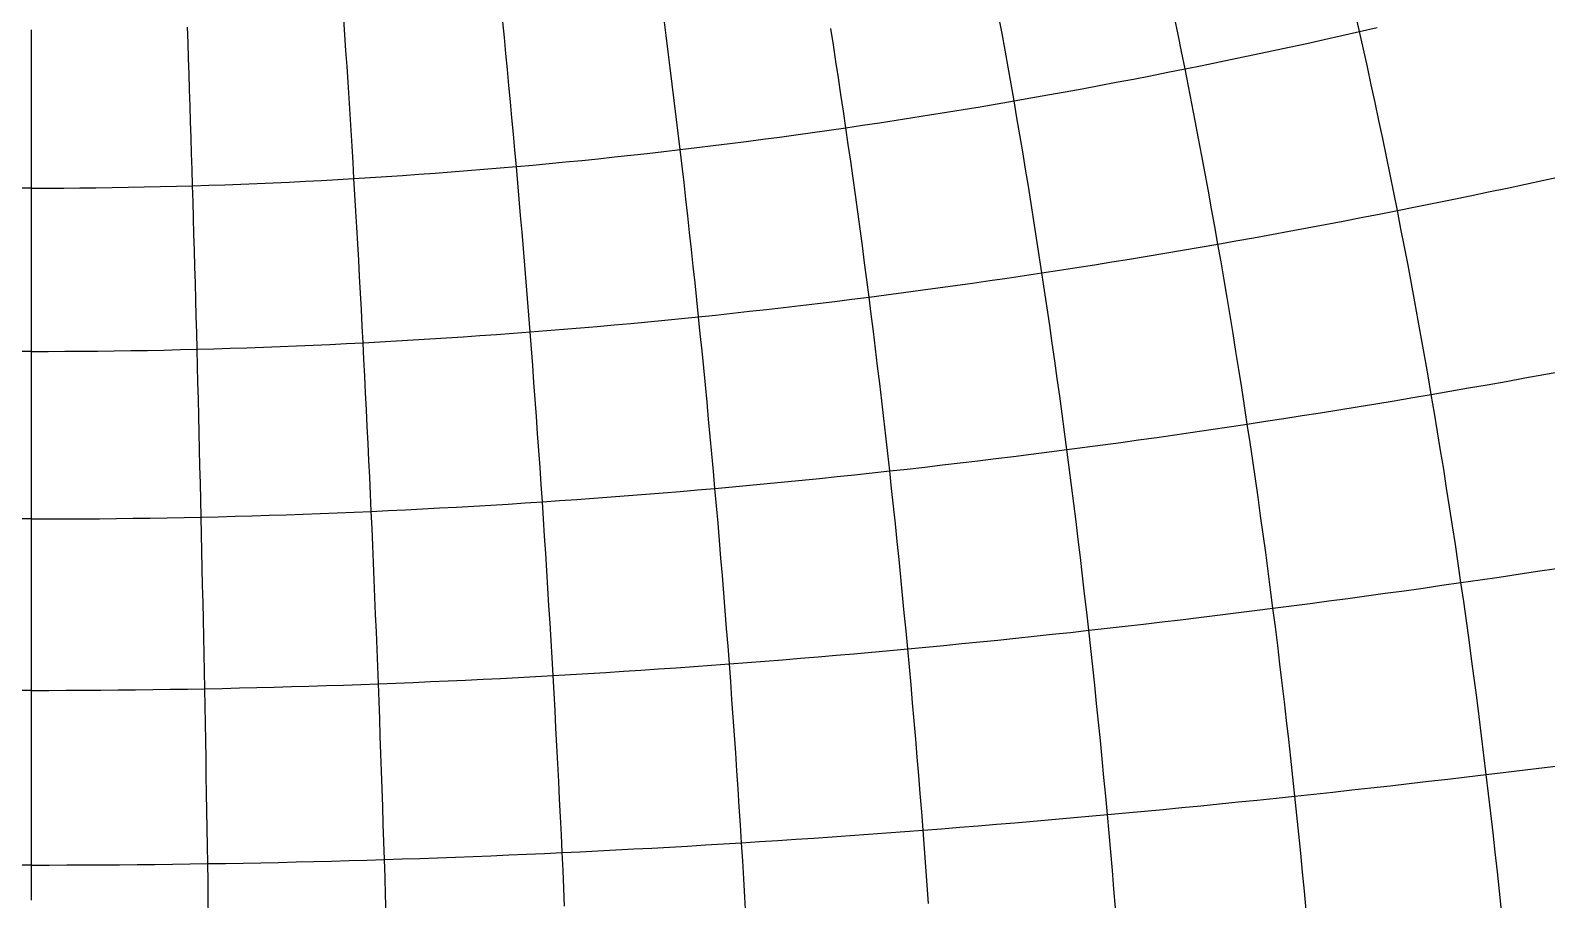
# Model space of a CAD drawing. Header units: metres. Extents: x -3.79 to 3.79, y -1 to 0.
# Drawn here: x -0.0001 to 0.0903, y -0.9482 to -0.8964 of the extents above; entities that cross this region are included whole.
import ezdxf

# ---------------------------------------------------------------- set-up
doc = ezdxf.new("R2010")
doc.units = ezdxf.units.M

msp = doc.modelspace()

# ---------------------------------------------------------------- linework, layer by layer
for p, q in [((0.057839, -0.896604), (0.057656, -0.895608)), ((0.079141, -0.896492), (0.078902, -0.895443)), ((0, -0.897307), (0, -0.896377)), ((0.009325, -0.897152), (0.009294, -0.89622)), ((0.018677, -0.896686), (0.018615, -0.89575)), ((0.028178, -0.896853), (0.028084, -0.895907)), ((0.037822, -0.896726), (0.037698, -0.895767)), ((0.047791, -0.897288), (0.047638, -0.89631)), ((0.06833, -0.896662), (0.068118, -0.895641)), ((0.078092, -0.896729), (0.079141, -0.896492)), ((0.079141, -0.896492), (0.080193, -0.896253)), ((0.079378, -0.897545), (0.079141, -0.896492)), ((0, -0.898241), (0, -0.897307)), ((0.009356, -0.898087), (0.009325, -0.897152)), ((0.018739, -0.897625), (0.018677, -0.896686)), ((0.02827, -0.897802), (0.028178, -0.896853)), ((0.037944, -0.897688), (0.037822, -0.896726)), ((0.047942, -0.898268), (0.047791, -0.897288)), ((0.05802, -0.897604), (0.057839, -0.896604)), ((0.068539, -0.897686), (0.06833, -0.896662)), ((0.073916, -0.897643), (0.074957, -0.897419)), ((0.074957, -0.897419), (0.076, -0.897192)), ((0.076, -0.897192), (0.077045, -0.896962)), ((0.077045, -0.896962), (0.078092, -0.896729)), ((0, -0.899178), (0, -0.898241)), ((0.009387, -0.899025), (0.009356, -0.898087)), ((0.018801, -0.898567), (0.018739, -0.897625)), ((0.028362, -0.898754), (0.02827, -0.897802)), ((0.038066, -0.898653), (0.037944, -0.897688)), ((0.048093, -0.899252), (0.047942, -0.898268)), ((0.0582, -0.898606), (0.05802, -0.897604)), ((0.068746, -0.898713), (0.068539, -0.897686)), ((0.069776, -0.898505), (0.070808, -0.898294)), ((0.070808, -0.898294), (0.071842, -0.89808)), ((0.071842, -0.89808), (0.072878, -0.897863)), ((0.072878, -0.897863), (0.073916, -0.897643)), ((0.079613, -0.8986), (0.079378, -0.897545)), ((0, -0.900117), (0, -0.899178)), ((0.009417, -0.899966), (0.009387, -0.899025)), ((0.018862, -0.899512), (0.018801, -0.898567)), ((0.028452, -0.899709), (0.028362, -0.898754)), ((0.038186, -0.899621), (0.038066, -0.898653)), ((0.058378, -0.899612), (0.0582, -0.898606)), ((0.065669, -0.899318), (0.066693, -0.899119)), ((0.066693, -0.899119), (0.067719, -0.898918)), ((0.067719, -0.898918), (0.068746, -0.898713)), ((0.068746, -0.898713), (0.069776, -0.898505)), ((0.068952, -0.899744), (0.068746, -0.898713)), ((0.079845, -0.899659), (0.079613, -0.8986)), ((0, -0.90106), (0, -0.900117)), ((0.009447, -0.90091), (0.009417, -0.899966)), ((0.018922, -0.900461), (0.018862, -0.899512)), ((0.028542, -0.900667), (0.028452, -0.899709)), ((0.038306, -0.900592), (0.038186, -0.899621)), ((0.048241, -0.900239), (0.048093, -0.899252)), ((0.058554, -0.90062), (0.058378, -0.899612)), ((0.060578, -0.900263), (0.061592, -0.90008)), ((0.061592, -0.90008), (0.062609, -0.899894)), ((0.062609, -0.899894), (0.063627, -0.899705)), ((0.063627, -0.899705), (0.064647, -0.899513)), ((0.064647, -0.899513), (0.065669, -0.899318)), ((0.069155, -0.900777), (0.068952, -0.899744)), ((0.080075, -0.90072), (0.079845, -0.899659)), ((0.009477, -0.901858), (0.009447, -0.90091)), ((0.018982, -0.901412), (0.018922, -0.900461)), ((0.028631, -0.901628), (0.028542, -0.900667)), ((0.038424, -0.901566), (0.038306, -0.900592)), ((0.048388, -0.901228), (0.048241, -0.900239)), ((0.055531, -0.901132), (0.056537, -0.900965)), ((0.056537, -0.900965), (0.057545, -0.900794)), ((0.057545, -0.900794), (0.058554, -0.90062)), ((0.058554, -0.90062), (0.059565, -0.900443)), ((0.058728, -0.901632), (0.058554, -0.90062)), ((0.059565, -0.900443), (0.060578, -0.900263)), ((0.069356, -0.901814), (0.069155, -0.900777)), ((0.080302, -0.901785), (0.080075, -0.90072)), ((0, -0.902006), (0, -0.90106)), ((0.009507, -0.902808), (0.009477, -0.901858)), ((0.019041, -0.902366), (0.018982, -0.901412)), ((0.02872, -0.902593), (0.028631, -0.901628)), ((0.038541, -0.902543), (0.038424, -0.901566)), ((0.048534, -0.902221), (0.048388, -0.901228)), ((0.049529, -0.902075), (0.050526, -0.901925)), ((0.050526, -0.901925), (0.051524, -0.901773)), ((0.051524, -0.901773), (0.052523, -0.901617)), ((0.052523, -0.901617), (0.053524, -0.901459)), ((0.053524, -0.901459), (0.054527, -0.901297)), ((0.054527, -0.901297), (0.055531, -0.901132)), ((0.058901, -0.902646), (0.058728, -0.901632)), ((0.069555, -0.902853), (0.069356, -0.901814)), ((0.080527, -0.902853), (0.080302, -0.901785)), ((0, -0.902955), (0, -0.902006)), ((0.009536, -0.903761), (0.009507, -0.902808)), ((0.0191, -0.903323), (0.019041, -0.902366)), ((0.028807, -0.90356), (0.02872, -0.902593)), ((0.038657, -0.903523), (0.038541, -0.902543)), ((0.043579, -0.902909), (0.044568, -0.902778)), ((0.044568, -0.902778), (0.045557, -0.902643)), ((0.045557, -0.902643), (0.046548, -0.902505)), ((0.046548, -0.902505), (0.04754, -0.902365)), ((0.04754, -0.902365), (0.048534, -0.902221)), ((0.048534, -0.902221), (0.049529, -0.902075)), ((0.048678, -0.903217), (0.048534, -0.902221)), ((0.059072, -0.903664), (0.058901, -0.902646)), ((0, -0.903906), (0, -0.902955)), ((0.019158, -0.904284), (0.0191, -0.903323)), ((0.028894, -0.90453), (0.028807, -0.90356)), ((0.035717, -0.903856), (0.036696, -0.903748)), ((0.036696, -0.903748), (0.037676, -0.903637)), ((0.037676, -0.903637), (0.038657, -0.903523)), ((0.038657, -0.903523), (0.039639, -0.903406)), ((0.038772, -0.904506), (0.038657, -0.903523)), ((0.039639, -0.903406), (0.040622, -0.903286)), ((0.040622, -0.903286), (0.041607, -0.903164)), ((0.041607, -0.903164), (0.042592, -0.903038)), ((0.042592, -0.903038), (0.043579, -0.902909)), ((0.048821, -0.904216), (0.048678, -0.903217)), ((0.059241, -0.904685), (0.059072, -0.903664)), ((0.069752, -0.903896), (0.069555, -0.902853)), ((0.08075, -0.903924), (0.080527, -0.902853)), ((0, -0.904861), (0, -0.903906)), ((0.009565, -0.904717), (0.009536, -0.903761)), ((0.019215, -0.905247), (0.019158, -0.904284)), ((0.026952, -0.904697), (0.027922, -0.904615)), ((0.027922, -0.904615), (0.028894, -0.90453)), ((0.028894, -0.90453), (0.029866, -0.904442)), ((0.028979, -0.905503), (0.028894, -0.90453)), ((0.029866, -0.904442), (0.030839, -0.904352)), ((0.030839, -0.904352), (0.031812, -0.904259)), ((0.031812, -0.904259), (0.032787, -0.904162)), ((0.032787, -0.904162), (0.033763, -0.904063)), ((0.033763, -0.904063), (0.034739, -0.903961)), ((0.034739, -0.903961), (0.035717, -0.903856)), ((0.038885, -0.905492), (0.038772, -0.904506)), ((0.048963, -0.905218), (0.048821, -0.904216)), ((0.069947, -0.904942), (0.069752, -0.903896)), ((0.08097, -0.904998), (0.08075, -0.903924)), ((0, -0.905818), (0, -0.904861)), ((0.009594, -0.905676), (0.009565, -0.904717)), ((0.012476, -0.905577), (0.013437, -0.905538)), ((0.013437, -0.905538), (0.014399, -0.905497)), ((0.014399, -0.905497), (0.015361, -0.905453)), ((0.015361, -0.905453), (0.016324, -0.905405)), ((0.016324, -0.905405), (0.017287, -0.905355)), ((0.017287, -0.905355), (0.018251, -0.905302)), ((0.018251, -0.905302), (0.019215, -0.905247)), ((0.019215, -0.905247), (0.02018, -0.905188)), ((0.019272, -0.906213), (0.019215, -0.905247)), ((0.02018, -0.905188), (0.021146, -0.905126)), ((0.021146, -0.905126), (0.022111, -0.905062)), ((0.022111, -0.905062), (0.023078, -0.904995)), ((0.023078, -0.904995), (0.024046, -0.904924)), ((0.024046, -0.904924), (0.025014, -0.904851)), ((0.025014, -0.904851), (0.025982, -0.904775)), ((0.025982, -0.904775), (0.026952, -0.904697)), ((0.029064, -0.906479), (0.028979, -0.905503)), ((0.038998, -0.906481), (0.038885, -0.905492)), ((0.049103, -0.906222), (0.048963, -0.905218)), ((0.059409, -0.905708), (0.059241, -0.904685)), ((0.07014, -0.90599), (0.069947, -0.904942)), ((0.081188, -0.906075), (0.08097, -0.904998)), ((0.089034, -0.905583), (0.090134, -0.905347)), ((0.090134, -0.905347), (0.091237, -0.905108)), ((0, -0.905818), (-0.000959, -0.905817)), ((0, -0.905818), (0.000959, -0.905817)), ((0, -0.906779), (0, -0.905818)), ((0.000959, -0.905817), (0.001918, -0.905813)), ((0.001918, -0.905813), (0.002877, -0.905805)), ((0.002877, -0.905805), (0.003836, -0.905795)), ((0.003836, -0.905795), (0.004795, -0.905783)), ((0.004795, -0.905783), (0.005754, -0.905767)), ((0.005754, -0.905767), (0.006714, -0.905748)), ((0.006714, -0.905748), (0.007673, -0.905727)), ((0.007673, -0.905727), (0.008633, -0.905703)), ((0.008633, -0.905703), (0.009594, -0.905676)), ((0.009594, -0.905676), (0.010554, -0.905646)), ((0.009622, -0.906637), (0.009594, -0.905676)), ((0.010554, -0.905646), (0.011515, -0.905613)), ((0.011515, -0.905613), (0.012476, -0.905577)), ((0.019329, -0.907181), (0.019272, -0.906213)), ((0.049241, -0.90723), (0.049103, -0.906222)), ((0.059575, -0.906735), (0.059409, -0.905708)), ((0.070331, -0.907042), (0.07014, -0.90599)), ((0.081403, -0.907155), (0.081188, -0.906075)), ((0.084658, -0.906499), (0.085748, -0.906274)), ((0.085748, -0.906274), (0.086841, -0.906047)), ((0.086841, -0.906047), (0.087936, -0.905816)), ((0.087936, -0.905816), (0.089034, -0.905583)), ((0, -0.907742), (0, -0.906779)), ((0.00965, -0.907602), (0.009622, -0.906637)), ((0.019384, -0.908153), (0.019329, -0.907181)), ((0.029148, -0.907458), (0.029064, -0.906479)), ((0.039109, -0.907472), (0.038998, -0.906481)), ((0.049378, -0.90824), (0.049241, -0.90723)), ((0.059738, -0.907764), (0.059575, -0.906735)), ((0.07052, -0.908096), (0.070331, -0.907042)), ((0.080323, -0.907367), (0.081403, -0.907155)), ((0.081403, -0.907155), (0.082486, -0.906939)), ((0.081616, -0.908237), (0.081403, -0.907155)), ((0.082486, -0.906939), (0.083571, -0.90672)), ((0.083571, -0.90672), (0.084658, -0.906499)), ((0, -0.908708), (0, -0.907742)), ((0.009678, -0.908569), (0.00965, -0.907602)), ((0.01944, -0.909127), (0.019384, -0.908153)), ((0.029231, -0.908439), (0.029148, -0.907458)), ((0.039219, -0.908467), (0.039109, -0.907472)), ((0.049514, -0.909254), (0.049378, -0.90824)), ((0.059901, -0.908796), (0.059738, -0.907764)), ((0.070706, -0.909153), (0.07052, -0.908096)), ((0.074958, -0.908388), (0.076026, -0.90819)), ((0.076026, -0.90819), (0.077097, -0.907989)), ((0.077097, -0.907989), (0.07817, -0.907784)), ((0.07817, -0.907784), (0.079246, -0.907577)), ((0.079246, -0.907577), (0.080323, -0.907367)), ((0.081827, -0.909323), (0.081616, -0.908237)), ((0, -0.909676), (0, -0.908708)), ((0.009706, -0.909539), (0.009678, -0.908569)), ((0.019494, -0.910105), (0.01944, -0.909127)), ((0.029313, -0.909424), (0.029231, -0.908439)), ((0.039328, -0.909464), (0.039219, -0.908467)), ((0.060061, -0.909831), (0.059901, -0.908796)), ((0.069649, -0.909337), (0.070706, -0.909153)), ((0.070706, -0.909153), (0.071766, -0.908966)), ((0.070891, -0.910213), (0.070706, -0.909153)), ((0.071766, -0.908966), (0.072828, -0.908776)), ((0.072828, -0.908776), (0.073892, -0.908584)), ((0.073892, -0.908584), (0.074958, -0.908388)), ((0, -0.910648), (0, -0.909676)), ((0.009733, -0.910512), (0.009706, -0.909539)), ((0.029395, -0.910411), (0.029313, -0.909424)), ((0.039436, -0.910464), (0.039328, -0.909464)), ((0.049648, -0.91027), (0.049514, -0.909254)), ((0.06022, -0.910869), (0.060061, -0.909831)), ((0.064391, -0.910216), (0.065439, -0.910046)), ((0.065439, -0.910046), (0.066488, -0.909873)), ((0.066488, -0.909873), (0.06754, -0.909697)), ((0.06754, -0.909697), (0.068593, -0.909519)), ((0.068593, -0.909519), (0.069649, -0.909337)), ((0.082035, -0.910411), (0.081827, -0.909323)), ((0, -0.911622), (0, -0.910648)), ((0.00976, -0.911488), (0.009733, -0.910512)), ((0.019548, -0.911085), (0.019494, -0.910105)), ((0.029476, -0.911401), (0.029395, -0.910411)), ((0.039543, -0.911467), (0.039436, -0.910464)), ((0.049781, -0.911288), (0.049648, -0.91027)), ((0.059181, -0.911026), (0.06022, -0.910869)), ((0.06022, -0.910869), (0.06126, -0.91071)), ((0.060376, -0.91191), (0.06022, -0.910869)), ((0.06126, -0.91071), (0.062302, -0.910548)), ((0.062302, -0.910548), (0.063345, -0.910384)), ((0.063345, -0.910384), (0.064391, -0.910216)), ((0.071073, -0.911276), (0.070891, -0.910213)), ((0.082241, -0.911503), (0.082035, -0.910411)), ((0, -0.912599), (0, -0.911622)), ((0.009786, -0.912466), (0.00976, -0.911488)), ((0.019602, -0.912067), (0.019548, -0.911085)), ((0.029555, -0.912393), (0.029476, -0.911401)), ((0.039649, -0.912472), (0.039543, -0.911467)), ((0.049912, -0.91231), (0.049781, -0.911288)), ((0.052987, -0.911906), (0.054016, -0.911766)), ((0.054016, -0.911766), (0.055045, -0.911624)), ((0.055045, -0.911624), (0.056077, -0.911478)), ((0.056077, -0.911478), (0.05711, -0.91133)), ((0.05711, -0.91133), (0.058145, -0.911179)), ((0.058145, -0.911179), (0.059181, -0.911026)), ((0.071254, -0.912342), (0.071073, -0.911276)), ((0.082444, -0.912597), (0.082241, -0.911503)), ((0, -0.913578), (0, -0.912599)), ((0.009813, -0.913447), (0.009786, -0.912466)), ((0.019655, -0.913053), (0.019602, -0.912067)), ((0.029634, -0.913389), (0.029555, -0.912393)), ((0.039753, -0.913481), (0.039649, -0.912472)), ((0.045832, -0.91281), (0.04685, -0.912689)), ((0.04685, -0.912689), (0.047869, -0.912565)), ((0.047869, -0.912565), (0.04889, -0.912439)), ((0.04889, -0.912439), (0.049912, -0.91231)), ((0.049912, -0.91231), (0.050936, -0.912178)), ((0.050042, -0.913334), (0.049912, -0.91231)), ((0.050936, -0.912178), (0.051961, -0.912043)), ((0.051961, -0.912043), (0.052987, -0.911906)), ((0.060532, -0.912953), (0.060376, -0.91191)), ((0.071432, -0.91341), (0.071254, -0.912342)), ((0.082645, -0.913694), (0.082444, -0.912597)), ((0, -0.91456), (0, -0.913578)), ((0.009839, -0.914431), (0.009813, -0.913447)), ((0.019707, -0.91404), (0.019655, -0.913053)), ((0.029712, -0.914387), (0.029634, -0.913389)), ((0.036729, -0.91378), (0.037736, -0.913683)), ((0.037736, -0.913683), (0.038744, -0.913583)), ((0.038744, -0.913583), (0.039753, -0.913481)), ((0.039753, -0.913481), (0.040763, -0.913376)), ((0.039856, -0.914491), (0.039753, -0.913481)), ((0.040763, -0.913376), (0.041774, -0.913268)), ((0.041774, -0.913268), (0.042787, -0.913157)), ((0.042787, -0.913157), (0.043801, -0.913044)), ((0.043801, -0.913044), (0.044816, -0.912929)), ((0.044816, -0.912929), (0.045832, -0.91281)), ((0.05017, -0.914361), (0.050042, -0.913334)), ((0.060685, -0.913999), (0.060532, -0.912953)), ((0.071608, -0.914481), (0.071432, -0.91341)), ((0, -0.915545), (0, -0.91456)), ((0.009865, -0.915417), (0.009839, -0.914431)), ((0.019759, -0.915031), (0.019707, -0.91404)), ((0.026718, -0.914607), (0.027715, -0.914536)), ((0.027715, -0.914536), (0.028713, -0.914463)), ((0.028713, -0.914463), (0.029712, -0.914387)), ((0.029712, -0.914387), (0.030711, -0.914308)), ((0.029789, -0.915387), (0.029712, -0.914387)), ((0.030711, -0.914308), (0.031712, -0.914226)), ((0.031712, -0.914226), (0.032713, -0.914142)), ((0.032713, -0.914142), (0.033716, -0.914056)), ((0.033716, -0.914056), (0.03472, -0.913966)), ((0.03472, -0.913966), (0.035724, -0.913875)), ((0.035724, -0.913875), (0.036729, -0.91378)), ((0.039958, -0.915505), (0.039856, -0.914491)), ((0.050297, -0.91539), (0.05017, -0.914361)), ((0.060836, -0.915048), (0.060685, -0.913999)), ((0.071782, -0.915555), (0.071608, -0.914481)), ((0.082843, -0.914793), (0.082645, -0.913694)), ((0.005917, -0.915499), (0.006904, -0.915482)), ((0.006904, -0.915482), (0.00789, -0.915463)), ((0.00789, -0.915463), (0.008878, -0.915441)), ((0.008878, -0.915441), (0.009865, -0.915417)), ((0.009865, -0.915417), (0.010852, -0.91539)), ((0.00989, -0.916405), (0.009865, -0.915417)), ((0.010852, -0.91539), (0.01184, -0.91536)), ((0.01184, -0.91536), (0.012829, -0.915328)), ((0.012829, -0.915328), (0.013817, -0.915293)), ((0.013817, -0.915293), (0.014806, -0.915256)), ((0.014806, -0.915256), (0.015796, -0.915216)), ((0.015796, -0.915216), (0.016786, -0.915174)), ((0.016786, -0.915174), (0.017776, -0.915129)), ((0.017776, -0.915129), (0.018767, -0.915081)), ((0.018767, -0.915081), (0.019759, -0.915031)), ((0.019759, -0.915031), (0.020751, -0.914978)), ((0.01981, -0.916024), (0.019759, -0.915031)), ((0.020751, -0.914978), (0.021744, -0.914923)), ((0.021744, -0.914923), (0.022737, -0.914865)), ((0.022737, -0.914865), (0.023731, -0.914804)), ((0.023731, -0.914804), (0.024726, -0.914741)), ((0.024726, -0.914741), (0.025722, -0.914676)), ((0.025722, -0.914676), (0.026718, -0.914607)), ((0.029865, -0.91639), (0.029789, -0.915387)), ((0.050422, -0.916422), (0.050297, -0.91539)), ((0.060986, -0.916099), (0.060836, -0.915048)), ((0.083039, -0.915895), (0.082843, -0.914793)), ((0, -0.915545), (-0.000986, -0.915544)), ((0, -0.915545), (0.000986, -0.915544)), ((0, -0.916532), (0, -0.915545)), ((0.000986, -0.915544), (0.001972, -0.91554)), ((0.001972, -0.91554), (0.002958, -0.915534)), ((0.002958, -0.915534), (0.003944, -0.915525)), ((0.003944, -0.915525), (0.004931, -0.915513)), ((0.004931, -0.915513), (0.005917, -0.915499)), ((0.019861, -0.91702), (0.01981, -0.916024)), ((0.02994, -0.917396), (0.029865, -0.91639)), ((0.040059, -0.916521), (0.039958, -0.915505)), ((0.061134, -0.917153), (0.060986, -0.916099)), ((0.071954, -0.916631), (0.071782, -0.915555)), ((0.083232, -0.917), (0.083039, -0.915895)), ((0, -0.917522), (0, -0.916532)), ((0.009916, -0.917397), (0.00989, -0.916405)), ((0.019911, -0.918018), (0.019861, -0.91702)), ((0.040158, -0.91754), (0.040059, -0.916521)), ((0.050546, -0.917457), (0.050422, -0.916422)), ((0.061279, -0.918209), (0.061134, -0.917153)), ((0.072123, -0.91771), (0.071954, -0.916631)), ((0.083423, -0.918108), (0.083232, -0.917)), ((0.087879, -0.917329), (0.088999, -0.917127)), ((0.088999, -0.917127), (0.090122, -0.916923)), ((0.090122, -0.916923), (0.091248, -0.916717)), ((0, -0.918515), (0, -0.917522)), ((0.009941, -0.918391), (0.009916, -0.917397)), ((0.01996, -0.919019), (0.019911, -0.918018)), ((0.030015, -0.918404), (0.02994, -0.917396)), ((0.040257, -0.918561), (0.040158, -0.91754)), ((0.050668, -0.918494), (0.050546, -0.917457)), ((0.072291, -0.918792), (0.072123, -0.91771)), ((0.082316, -0.918296), (0.083423, -0.918108)), ((0.083423, -0.918108), (0.084533, -0.917917)), ((0.083612, -0.919218), (0.083423, -0.918108)), ((0.084533, -0.917917), (0.085646, -0.917723)), ((0.085646, -0.917723), (0.086761, -0.917527)), ((0.086761, -0.917527), (0.087879, -0.917329)), ((0, -0.919509), (0, -0.918515)), ((0.009965, -0.919387), (0.009941, -0.918391)), ((0.020009, -0.920022), (0.01996, -0.919019)), ((0.030088, -0.919415), (0.030015, -0.918404)), ((0.040354, -0.919584), (0.040257, -0.918561)), ((0.050789, -0.919534), (0.050668, -0.918494)), ((0.061423, -0.919268), (0.061279, -0.918209)), ((0.072456, -0.919876), (0.072291, -0.918792)), ((0.076815, -0.919199), (0.07791, -0.919023)), ((0.07791, -0.919023), (0.079008, -0.918845)), ((0.079008, -0.918845), (0.080108, -0.918665)), ((0.080108, -0.918665), (0.081211, -0.918482)), ((0.081211, -0.918482), (0.082316, -0.918296)), ((0, -0.920507), (0, -0.919509)), ((0.00999, -0.920386), (0.009965, -0.919387)), ((0.030161, -0.920428), (0.030088, -0.919415)), ((0.04045, -0.92061), (0.040354, -0.919584)), ((0.050908, -0.920576), (0.050789, -0.919534)), ((0.061566, -0.92033), (0.061423, -0.919268)), ((0.071372, -0.920039), (0.072456, -0.919876)), ((0.072456, -0.919876), (0.073542, -0.91971)), ((0.072619, -0.920962), (0.072456, -0.919876)), ((0.073542, -0.91971), (0.074631, -0.919542)), ((0.074631, -0.919542), (0.075722, -0.919372)), ((0.075722, -0.919372), (0.076815, -0.919199)), ((0.083797, -0.92033), (0.083612, -0.919218)), ((0, -0.921506), (0, -0.920507)), ((0.010014, -0.921387), (0.00999, -0.920386)), ((0.020057, -0.921028), (0.020009, -0.920022)), ((0.030232, -0.921443), (0.030161, -0.920428)), ((0.040545, -0.921639), (0.04045, -0.92061)), ((0.051026, -0.921621), (0.050908, -0.920576)), ((0.061706, -0.921394), (0.061566, -0.92033)), ((0.06491, -0.920964), (0.065982, -0.920816)), ((0.065982, -0.920816), (0.067056, -0.920666)), ((0.067056, -0.920666), (0.068132, -0.920513)), ((0.068132, -0.920513), (0.06921, -0.920357)), ((0.06921, -0.920357), (0.07029, -0.920199)), ((0.07029, -0.920199), (0.071372, -0.920039)), ((0.083981, -0.921445), (0.083797, -0.92033)), ((0, -0.922508), (0, -0.921506)), ((0.010037, -0.92239), (0.010014, -0.921387)), ((0.020105, -0.922036), (0.020057, -0.921028)), ((0.030303, -0.922461), (0.030232, -0.921443)), ((0.040639, -0.92267), (0.040545, -0.921639)), ((0.051142, -0.922668), (0.051026, -0.921621)), ((0.05746, -0.921932), (0.058519, -0.921801)), ((0.058519, -0.921801), (0.05958, -0.921668)), ((0.05958, -0.921668), (0.060642, -0.921532)), ((0.060642, -0.921532), (0.061706, -0.921394)), ((0.061706, -0.921394), (0.062772, -0.921253)), ((0.061845, -0.92246), (0.061706, -0.921394)), ((0.062772, -0.921253), (0.06384, -0.92111)), ((0.06384, -0.92111), (0.06491, -0.920964)), ((0.07278, -0.922051), (0.072619, -0.920962)), ((0.084161, -0.922563), (0.083981, -0.921445)), ((0, -0.923513), (0, -0.922508)), ((0.010061, -0.923396), (0.010037, -0.92239)), ((0.020152, -0.923046), (0.020105, -0.922036)), ((0.030373, -0.923481), (0.030303, -0.922461)), ((0.040731, -0.923703), (0.040639, -0.92267)), ((0.050094, -0.922782), (0.051142, -0.922668)), ((0.051142, -0.922668), (0.052191, -0.922551)), ((0.051257, -0.923717), (0.051142, -0.922668)), ((0.052191, -0.922551), (0.053241, -0.922432)), ((0.053241, -0.922432), (0.054294, -0.922311)), ((0.054294, -0.922311), (0.055347, -0.922187)), ((0.055347, -0.922187), (0.056403, -0.922061)), ((0.056403, -0.922061), (0.05746, -0.921932)), ((0.061982, -0.923529), (0.061845, -0.92246)), ((0.072939, -0.923143), (0.07278, -0.922051)), ((0.084339, -0.923683), (0.084161, -0.922563)), ((0, -0.924519), (0, -0.923513)), ((0.010084, -0.924404), (0.010061, -0.923396)), ((0.020198, -0.924059), (0.020152, -0.923046)), ((0.030442, -0.924504), (0.030373, -0.923481)), ((0.040731, -0.923703), (0.041766, -0.92361)), ((0.041766, -0.92361), (0.042802, -0.923515)), ((0.042802, -0.923515), (0.04384, -0.923417)), ((0.04384, -0.923417), (0.044879, -0.923317)), ((0.044879, -0.923317), (0.045919, -0.923215)), ((0.045919, -0.923215), (0.046961, -0.92311)), ((0.046961, -0.92311), (0.048004, -0.923003)), ((0.048004, -0.923003), (0.049048, -0.922894)), ((0.049048, -0.922894), (0.050094, -0.922782)), ((0.062116, -0.9246), (0.061982, -0.923529)), ((0.073095, -0.924237), (0.072939, -0.923143)), ((0, -0.925529), (0, -0.924519)), ((0.010107, -0.925415), (0.010084, -0.924404)), ((0.020244, -0.925074), (0.020198, -0.924059)), ((0.029419, -0.924571), (0.030442, -0.924504)), ((0.030442, -0.924504), (0.031466, -0.924434)), ((0.03051, -0.925529), (0.030442, -0.924504)), ((0.031466, -0.924434), (0.032491, -0.924363)), ((0.032491, -0.924363), (0.033518, -0.924288)), ((0.033518, -0.924288), (0.034545, -0.924212)), ((0.034545, -0.924212), (0.035573, -0.924133)), ((0.035573, -0.924133), (0.036602, -0.924051)), ((0.036602, -0.924051), (0.037633, -0.923968)), ((0.037633, -0.923968), (0.038664, -0.923882)), ((0.038664, -0.923882), (0.039697, -0.923794)), ((0.039697, -0.923794), (0.040731, -0.923703)), ((0.040822, -0.924739), (0.040731, -0.923703)), ((0.05137, -0.924769), (0.051257, -0.923717)), ((0.073249, -0.925333), (0.073095, -0.924237)), ((0.084515, -0.924805), (0.084339, -0.923683)), ((0.008084, -0.925456), (0.009095, -0.925437)), ((0.009095, -0.925437), (0.010107, -0.925415)), ((0.010107, -0.925415), (0.011119, -0.925391)), ((0.010129, -0.926428), (0.010107, -0.925415)), ((0.011119, -0.925391), (0.012131, -0.925365)), ((0.012131, -0.925365), (0.013144, -0.925337)), ((0.013144, -0.925337), (0.014157, -0.925306)), ((0.014157, -0.925306), (0.01517, -0.925273)), ((0.01517, -0.925273), (0.016184, -0.925238)), ((0.016184, -0.925238), (0.017198, -0.9252)), ((0.017198, -0.9252), (0.018213, -0.92516)), ((0.018213, -0.92516), (0.019228, -0.925118)), ((0.019228, -0.925118), (0.020244, -0.925074)), ((0.020244, -0.925074), (0.021261, -0.925027)), ((0.020289, -0.926091), (0.020244, -0.925074)), ((0.021261, -0.925027), (0.022278, -0.924978)), ((0.022278, -0.924978), (0.023296, -0.924927)), ((0.023296, -0.924927), (0.024314, -0.924874)), ((0.024314, -0.924874), (0.025333, -0.924818)), ((0.025333, -0.924818), (0.026354, -0.92476)), ((0.026354, -0.92476), (0.027374, -0.924699)), ((0.027374, -0.924699), (0.028396, -0.924637)), ((0.028396, -0.924637), (0.029419, -0.924571)), ((0.040912, -0.925777), (0.040822, -0.924739)), ((0.051481, -0.925823), (0.05137, -0.924769)), ((0.062249, -0.925674), (0.062116, -0.9246)), ((0.073402, -0.926431), (0.073249, -0.925333)), ((0.084688, -0.92593), (0.084515, -0.924805)), ((0, -0.925529), (-0.00101, -0.925527)), ((0, -0.925529), (0.00101, -0.925527)), ((0, -0.92654), (0, -0.925529)), ((0.00101, -0.925527), (0.00202, -0.925524)), ((0.00202, -0.925524), (0.003031, -0.925518)), ((0.003031, -0.925518), (0.004041, -0.92551)), ((0.004041, -0.92551), (0.005052, -0.9255)), ((0.005052, -0.9255), (0.006062, -0.925488)), ((0.006062, -0.925488), (0.007073, -0.925473)), ((0.007073, -0.925473), (0.008084, -0.925456)), ((0.020334, -0.927111), (0.020289, -0.926091)), ((0.030577, -0.926556), (0.03051, -0.925529)), ((0.041001, -0.926817), (0.040912, -0.925777)), ((0.051591, -0.926879), (0.051481, -0.925823)), ((0.06238, -0.926749), (0.062249, -0.925674)), ((0.084859, -0.927057), (0.084688, -0.92593)), ((0, -0.927553), (0, -0.92654)), ((0.010152, -0.927443), (0.010129, -0.926428)), ((0.020378, -0.928133), (0.020334, -0.927111)), ((0.030643, -0.927586), (0.030577, -0.926556)), ((0.041088, -0.927859), (0.041001, -0.926817)), ((0.0517, -0.927938), (0.051591, -0.926879)), ((0.06251, -0.927827), (0.06238, -0.926749)), ((0.073552, -0.927532), (0.073402, -0.926431)), ((0.085027, -0.928186), (0.084859, -0.927057)), ((0, -0.928569), (0, -0.927553)), ((0.010174, -0.92846), (0.010152, -0.927443)), ((0.020421, -0.929157), (0.020378, -0.928133)), ((0.030709, -0.928618), (0.030643, -0.927586)), ((0.041174, -0.928904), (0.041088, -0.927859)), ((0.051806, -0.928999), (0.0517, -0.927938)), ((0.062637, -0.928908), (0.06251, -0.927827)), ((0.073699, -0.928635), (0.073552, -0.927532)), ((0, -0.929587), (0, -0.928569)), ((0.010195, -0.92948), (0.010174, -0.92846)), ((0.030773, -0.929652), (0.030709, -0.928618)), ((0.041259, -0.929951), (0.041174, -0.928904)), ((0.051912, -0.930062), (0.051806, -0.928999)), ((0.062762, -0.92999), (0.062637, -0.928908)), ((0.073845, -0.929741), (0.073699, -0.928635)), ((0.085192, -0.929318), (0.085027, -0.928186)), ((0.086326, -0.929153), (0.087463, -0.928985)), ((0.087463, -0.928985), (0.088602, -0.928816)), ((0.088602, -0.928816), (0.089744, -0.928644)), ((0.089744, -0.928644), (0.090889, -0.928469)), ((0, -0.930607), (0, -0.929587)), ((0.010217, -0.930501), (0.010195, -0.92948)), ((0.020464, -0.930183), (0.020421, -0.929157)), ((0.030836, -0.930688), (0.030773, -0.929652)), ((0.041343, -0.931), (0.041259, -0.929951)), ((0.073988, -0.930848), (0.073845, -0.929741)), ((0.080681, -0.929957), (0.081805, -0.9298)), ((0.081805, -0.9298), (0.082932, -0.929642)), ((0.082932, -0.929642), (0.084061, -0.929481)), ((0.084061, -0.929481), (0.085192, -0.929318)), ((0.085192, -0.929318), (0.086326, -0.929153)), ((0.085355, -0.930452), (0.085192, -0.929318)), ((0, -0.931629), (0, -0.930607)), ((0.010238, -0.931525), (0.010217, -0.930501)), ((0.020506, -0.931212), (0.020464, -0.930183)), ((0.030899, -0.931726), (0.030836, -0.930688)), ((0.052015, -0.931127), (0.051912, -0.930062)), ((0.062886, -0.931075), (0.062762, -0.92999)), ((0.07288, -0.930989), (0.073988, -0.930848)), ((0.073988, -0.930848), (0.075098, -0.930705)), ((0.074129, -0.931958), (0.073988, -0.930848)), ((0.075098, -0.930705), (0.07621, -0.93056)), ((0.07621, -0.93056), (0.077324, -0.930412)), ((0.077324, -0.930412), (0.078441, -0.930263)), ((0.078441, -0.930263), (0.07956, -0.930111)), ((0.07956, -0.930111), (0.080681, -0.929957)), ((0.085515, -0.931588), (0.085355, -0.930452)), ((0, -0.932654), (0, -0.931629)), ((0.010258, -0.932551), (0.010238, -0.931525)), ((0.020548, -0.932242), (0.020506, -0.931212)), ((0.03096, -0.932766), (0.030899, -0.931726)), ((0.041426, -0.932051), (0.041343, -0.931)), ((0.052118, -0.932195), (0.052015, -0.931127)), ((0.063008, -0.932162), (0.062886, -0.931075)), ((0.06628, -0.93179), (0.067375, -0.931662)), ((0.067375, -0.931662), (0.068472, -0.931532)), ((0.068472, -0.931532), (0.069571, -0.931399)), ((0.069571, -0.931399), (0.070672, -0.931265)), ((0.070672, -0.931265), (0.071775, -0.931128)), ((0.071775, -0.931128), (0.07288, -0.930989)), ((0.085673, -0.932726), (0.085515, -0.931588)), ((0, -0.93368), (0, -0.932654)), ((0.010279, -0.933579), (0.010258, -0.932551)), ((0.020589, -0.933275), (0.020548, -0.932242)), ((0.041507, -0.933105), (0.041426, -0.932051)), ((0.052218, -0.933264), (0.052118, -0.932195)), ((0.057591, -0.932739), (0.058671, -0.932628)), ((0.058671, -0.932628), (0.059752, -0.932514)), ((0.059752, -0.932514), (0.060836, -0.932399)), ((0.060836, -0.932399), (0.061921, -0.932282)), ((0.061921, -0.932282), (0.063008, -0.932162)), ((0.063008, -0.932162), (0.064097, -0.93204)), ((0.063128, -0.933251), (0.063008, -0.932162)), ((0.064097, -0.93204), (0.065187, -0.931916)), ((0.065187, -0.931916), (0.06628, -0.93179)), ((0.074268, -0.93307), (0.074129, -0.931958)), ((0.020629, -0.934309), (0.020589, -0.933275)), ((0.031021, -0.933808), (0.03096, -0.932766)), ((0.041587, -0.93416), (0.041507, -0.933105)), ((0.047949, -0.933647), (0.049014, -0.933554)), ((0.049014, -0.933554), (0.050081, -0.93346)), ((0.050081, -0.93346), (0.051149, -0.933363)), ((0.051149, -0.933363), (0.052218, -0.933264)), ((0.052218, -0.933264), (0.05329, -0.933163)), ((0.052317, -0.934336), (0.052218, -0.933264)), ((0.05329, -0.933163), (0.054363, -0.93306)), ((0.054363, -0.93306), (0.055437, -0.932955)), ((0.055437, -0.932955), (0.056513, -0.932848)), ((0.056513, -0.932848), (0.057591, -0.932739)), ((0.063245, -0.934342), (0.063128, -0.933251)), ((0.074404, -0.934184), (0.074268, -0.93307)), ((0.085828, -0.933867), (0.085673, -0.932726)), ((0, -0.934708), (0, -0.93368)), ((0.010299, -0.934609), (0.010279, -0.933579)), ((0.020669, -0.935346), (0.020629, -0.934309)), ((0.031081, -0.934853), (0.031021, -0.933808)), ((0.03632, -0.934532), (0.037371, -0.934461)), ((0.037371, -0.934461), (0.038423, -0.934389)), ((0.038423, -0.934389), (0.039477, -0.934315)), ((0.039477, -0.934315), (0.040531, -0.934238)), ((0.040531, -0.934238), (0.041587, -0.93416)), ((0.041587, -0.93416), (0.042644, -0.93408)), ((0.041666, -0.935217), (0.041587, -0.93416)), ((0.042644, -0.93408), (0.043702, -0.933997)), ((0.043702, -0.933997), (0.044762, -0.933913)), ((0.044762, -0.933913), (0.045823, -0.933826)), ((0.045823, -0.933826), (0.046885, -0.933738)), ((0.046885, -0.933738), (0.047949, -0.933647)), ((0.052415, -0.935409), (0.052317, -0.934336)), ((0.063361, -0.935435), (0.063245, -0.934342)), ((0.074538, -0.9353), (0.074404, -0.934184)), ((0.08598, -0.935009), (0.085828, -0.933867)), ((0, -0.935739), (0, -0.934708)), ((0.010319, -0.935641), (0.010299, -0.934609)), ((0.019631, -0.935384), (0.020669, -0.935346)), ((0.020669, -0.935346), (0.021707, -0.935305)), ((0.020708, -0.936384), (0.020669, -0.935346)), ((0.021707, -0.935305), (0.022745, -0.935263)), ((0.022745, -0.935263), (0.023784, -0.935219)), ((0.023784, -0.935219), (0.024824, -0.935172)), ((0.024824, -0.935172), (0.025865, -0.935124)), ((0.025865, -0.935124), (0.026906, -0.935074)), ((0.026906, -0.935074), (0.027949, -0.935022)), ((0.027949, -0.935022), (0.028992, -0.934967)), ((0.028992, -0.934967), (0.030036, -0.934911)), ((0.030036, -0.934911), (0.031081, -0.934853)), ((0.031081, -0.934853), (0.032127, -0.934793)), ((0.03114, -0.935899), (0.031081, -0.934853)), ((0.032127, -0.934793), (0.033174, -0.93473)), ((0.033174, -0.93473), (0.034221, -0.934666)), ((0.034221, -0.934666), (0.03527, -0.9346)), ((0.03527, -0.9346), (0.03632, -0.934532)), ((0.041743, -0.936277), (0.041666, -0.935217)), ((0.07467, -0.936418), (0.074538, -0.9353)), ((0.08613, -0.936154), (0.08598, -0.935009)), ((0, -0.935739), (-0.001031, -0.935738)), ((0, -0.935739), (0.001031, -0.935738)), ((0, -0.936771), (0, -0.935739)), ((0.001031, -0.935738), (0.002063, -0.935735)), ((0.002063, -0.935735), (0.003094, -0.93573)), ((0.003094, -0.93573), (0.004126, -0.935723)), ((0.004126, -0.935723), (0.005157, -0.935714)), ((0.005157, -0.935714), (0.006189, -0.935703)), ((0.006189, -0.935703), (0.007221, -0.935691)), ((0.007221, -0.935691), (0.008254, -0.935676)), ((0.008254, -0.935676), (0.009286, -0.935659)), ((0.009286, -0.935659), (0.010319, -0.935641)), ((0.010319, -0.935641), (0.011352, -0.93562)), ((0.010338, -0.936675), (0.010319, -0.935641)), ((0.011352, -0.93562), (0.012385, -0.935597)), ((0.012385, -0.935597), (0.013419, -0.935573)), ((0.013419, -0.935573), (0.014453, -0.935546)), ((0.014453, -0.935546), (0.015488, -0.935518)), ((0.015488, -0.935518), (0.016523, -0.935487)), ((0.016523, -0.935487), (0.017559, -0.935455)), ((0.017559, -0.935455), (0.018595, -0.93542)), ((0.018595, -0.93542), (0.019631, -0.935384)), ((0.031197, -0.936948), (0.03114, -0.935899)), ((0.041819, -0.937338), (0.041743, -0.936277)), ((0.052511, -0.936485), (0.052415, -0.935409)), ((0.063475, -0.93653), (0.063361, -0.935435)), ((0.086277, -0.9373), (0.08613, -0.936154)), ((0, -0.937805), (0, -0.936771)), ((0.010357, -0.93771), (0.010338, -0.936675)), ((0.020746, -0.937425), (0.020708, -0.936384)), ((0.031254, -0.937998), (0.031197, -0.936948)), ((0.052605, -0.937562), (0.052511, -0.936485)), ((0.063587, -0.937627), (0.063475, -0.93653)), ((0.0748, -0.937538), (0.07467, -0.936418)), ((0, -0.938842), (0, -0.937805)), ((0.010376, -0.938748), (0.010357, -0.93771)), ((0.020784, -0.938467), (0.020746, -0.937425)), ((0.03131, -0.93905), (0.031254, -0.937998)), ((0.041894, -0.938401), (0.041819, -0.937338)), ((0.052698, -0.938642), (0.052605, -0.937562)), ((0.063698, -0.938726), (0.063587, -0.937627)), ((0.074927, -0.93866), (0.0748, -0.937538)), ((0.086421, -0.938449), (0.086277, -0.9373)), ((0, -0.93988), (0, -0.938842)), ((0.010395, -0.939788), (0.010376, -0.938748)), ((0.020821, -0.939512), (0.020784, -0.938467)), ((0.041968, -0.939466), (0.041894, -0.938401)), ((0.052789, -0.939723), (0.052698, -0.938642)), ((0.063806, -0.939827), (0.063698, -0.938726)), ((0.075052, -0.939784), (0.074927, -0.93866)), ((0.086563, -0.939599), (0.086421, -0.938449)), ((0, -0.94092), (0, -0.93988)), ((0.010413, -0.940829), (0.010395, -0.939788)), ((0.020858, -0.940558), (0.020821, -0.939512)), ((0.031365, -0.940104), (0.03131, -0.93905)), ((0.04204, -0.940533), (0.041968, -0.939466)), ((0.052878, -0.940806), (0.052789, -0.939723)), ((0.063912, -0.94093), (0.063806, -0.939827)), ((0.075175, -0.94091), (0.075052, -0.939784)), ((0.086703, -0.940752), (0.086563, -0.939599)), ((0.020894, -0.941606), (0.020858, -0.940558)), ((0.031419, -0.94116), (0.031365, -0.940104)), ((0.042112, -0.941602), (0.04204, -0.940533)), ((0.085551, -0.940889), (0.086703, -0.940752)), ((0.086703, -0.940752), (0.087857, -0.940613)), ((0.086839, -0.941906), (0.086703, -0.940752)), ((0.087857, -0.940613), (0.089015, -0.940472)), ((0.089015, -0.940472), (0.090175, -0.94033)), ((0.090175, -0.94033), (0.091338, -0.940185)), ((0, -0.941961), (0, -0.94092)), ((0.010431, -0.941872), (0.010413, -0.940829)), ((0.020929, -0.942655), (0.020894, -0.941606)), ((0.031473, -0.942218), (0.031419, -0.94116)), ((0.042181, -0.942673), (0.042112, -0.941602)), ((0.052966, -0.941891), (0.052878, -0.940806)), ((0.064016, -0.942035), (0.063912, -0.94093)), ((0.075296, -0.942038), (0.075175, -0.94091)), ((0.077558, -0.941795), (0.078692, -0.941671)), ((0.078692, -0.941671), (0.079829, -0.941545)), ((0.079829, -0.941545), (0.080968, -0.941418)), ((0.080968, -0.941418), (0.08211, -0.941288)), ((0.08211, -0.941288), (0.083254, -0.941157)), ((0.083254, -0.941157), (0.084401, -0.941024)), ((0.084401, -0.941024), (0.085551, -0.940889)), ((0, -0.943005), (0, -0.941961)), ((0.010449, -0.942917), (0.010431, -0.941872)), ((0.031525, -0.943277), (0.031473, -0.942218)), ((0.053053, -0.942978), (0.052966, -0.941891)), ((0.064119, -0.943141), (0.064016, -0.942035)), ((0.069681, -0.942612), (0.070799, -0.942501)), ((0.070799, -0.942501), (0.07192, -0.942388)), ((0.07192, -0.942388), (0.073043, -0.942273)), ((0.073043, -0.942273), (0.074168, -0.942156)), ((0.074168, -0.942156), (0.075296, -0.942038)), ((0.075296, -0.942038), (0.076425, -0.941917)), ((0.075414, -0.943167), (0.075296, -0.942038)), ((0.076425, -0.941917), (0.077558, -0.941795)), ((0.086973, -0.943062), (0.086839, -0.941906)), ((0, -0.94405), (0, -0.943005)), ((0.010466, -0.943964), (0.010449, -0.942917)), ((0.020963, -0.943707), (0.020929, -0.942655)), ((0.031576, -0.944338), (0.031525, -0.943277)), ((0.04225, -0.943745), (0.042181, -0.942673)), ((0.053137, -0.944067), (0.053053, -0.942978)), ((0.059705, -0.943533), (0.060805, -0.943437)), ((0.060805, -0.943437), (0.061908, -0.94334)), ((0.061908, -0.94334), (0.063012, -0.943242)), ((0.063012, -0.943242), (0.064119, -0.943141)), ((0.064119, -0.943141), (0.065227, -0.943039)), ((0.064219, -0.944249), (0.064119, -0.943141)), ((0.065227, -0.943039), (0.066337, -0.942935)), ((0.066337, -0.942935), (0.06745, -0.942829)), ((0.06745, -0.942829), (0.068564, -0.942721)), ((0.068564, -0.942721), (0.069681, -0.942612)), ((0.07553, -0.944298), (0.075414, -0.943167)), ((0.087104, -0.94422), (0.086973, -0.943062)), ((0, -0.945097), (0, -0.94405)), ((0.010483, -0.945013), (0.010466, -0.943964)), ((0.020997, -0.94476), (0.020963, -0.943707)), ((0.031626, -0.945401), (0.031576, -0.944338)), ((0.042317, -0.944819), (0.04225, -0.943745)), ((0.047709, -0.944465), (0.048792, -0.944389)), ((0.048792, -0.944389), (0.049876, -0.944311)), ((0.049876, -0.944311), (0.050961, -0.944231)), ((0.050961, -0.944231), (0.052048, -0.94415)), ((0.052048, -0.94415), (0.053137, -0.944067)), ((0.053137, -0.944067), (0.054227, -0.943982)), ((0.05322, -0.945157), (0.053137, -0.944067)), ((0.054227, -0.943982), (0.055319, -0.943896)), ((0.055319, -0.943896), (0.056413, -0.943808)), ((0.056413, -0.943808), (0.057508, -0.943718)), ((0.057508, -0.943718), (0.058606, -0.943626)), ((0.058606, -0.943626), (0.059705, -0.943533)), ((0.064317, -0.945359), (0.064219, -0.944249)), ((0.075643, -0.945431), (0.07553, -0.944298)), ((0.087233, -0.94538), (0.087104, -0.94422)), ((0, -0.946145), (0, -0.945097)), ((0.0105, -0.946063), (0.010483, -0.945013)), ((0.021031, -0.945815), (0.020997, -0.94476)), ((0.03269, -0.945351), (0.033756, -0.945298)), ((0.033756, -0.945298), (0.034822, -0.945244)), ((0.034822, -0.945244), (0.035889, -0.945189)), ((0.035889, -0.945189), (0.036958, -0.945131)), ((0.036958, -0.945131), (0.038027, -0.945072)), ((0.038027, -0.945072), (0.039098, -0.945012)), ((0.039098, -0.945012), (0.04017, -0.944949)), ((0.04017, -0.944949), (0.041243, -0.944885)), ((0.041243, -0.944885), (0.042317, -0.944819)), ((0.042317, -0.944819), (0.043393, -0.944752)), ((0.042383, -0.945895), (0.042317, -0.944819)), ((0.043393, -0.944752), (0.04447, -0.944683)), ((0.04447, -0.944683), (0.045548, -0.944612)), ((0.045548, -0.944612), (0.046628, -0.944539)), ((0.046628, -0.944539), (0.047709, -0.944465)), ((0.053302, -0.946249), (0.05322, -0.945157)), ((0, -0.946145), (-0.001049, -0.946145)), ((0, -0.946145), (0.001049, -0.946145)), ((0, -0.947196), (0, -0.946145)), ((0.001049, -0.946145), (0.002099, -0.946142)), ((0.002099, -0.946142), (0.003148, -0.946138)), ((0.003148, -0.946138), (0.004198, -0.946132)), ((0.004198, -0.946132), (0.005248, -0.946125)), ((0.005248, -0.946125), (0.006298, -0.946116)), ((0.006298, -0.946116), (0.007348, -0.946105)), ((0.007348, -0.946105), (0.008398, -0.946093)), ((0.008398, -0.946093), (0.009449, -0.946079)), ((0.009449, -0.946079), (0.0105, -0.946063)), ((0.0105, -0.946063), (0.011551, -0.946046)), ((0.010516, -0.947115), (0.0105, -0.946063)), ((0.011551, -0.946046), (0.012602, -0.946027)), ((0.012602, -0.946027), (0.013654, -0.946006)), ((0.013654, -0.946006), (0.014707, -0.945984)), ((0.014707, -0.945984), (0.015759, -0.94596)), ((0.015759, -0.94596), (0.016813, -0.945934)), ((0.016813, -0.945934), (0.017866, -0.945907)), ((0.017866, -0.945907), (0.01892, -0.945878)), ((0.01892, -0.945878), (0.019975, -0.945847)), ((0.019975, -0.945847), (0.021031, -0.945815)), ((0.021031, -0.945815), (0.022087, -0.945781)), ((0.021064, -0.946872), (0.021031, -0.945815)), ((0.022087, -0.945781), (0.023144, -0.945746)), ((0.023144, -0.945746), (0.024201, -0.945709)), ((0.024201, -0.945709), (0.02526, -0.94567)), ((0.02526, -0.94567), (0.026319, -0.945629)), ((0.026319, -0.945629), (0.027378, -0.945587)), ((0.027378, -0.945587), (0.028439, -0.945543)), ((0.028439, -0.945543), (0.0295, -0.945497)), ((0.0295, -0.945497), (0.030563, -0.94545)), ((0.030563, -0.94545), (0.031626, -0.945401)), ((0.031626, -0.945401), (0.03269, -0.945351)), ((0.031675, -0.946466), (0.031626, -0.945401)), ((0.042448, -0.946973), (0.042383, -0.945895)), ((0.064414, -0.946471), (0.064317, -0.945359)), ((0.075755, -0.946566), (0.075643, -0.945431)), ((0.087359, -0.946541), (0.087233, -0.94538)), ((0.010532, -0.948168), (0.010516, -0.947115)), ((0.021096, -0.94793), (0.021064, -0.946872)), ((0.031724, -0.947532), (0.031675, -0.946466)), ((0.042512, -0.948052), (0.042448, -0.946973)), ((0.053381, -0.947343), (0.053302, -0.946249)), ((0.064509, -0.947584), (0.064414, -0.946471)), ((0.075864, -0.947703), (0.075755, -0.946566)), ((0.087482, -0.947704), (0.087359, -0.946541)), ((0, -0.948247), (0, -0.947196)), ((0.021127, -0.94899), (0.021096, -0.94793)), ((0.031771, -0.9486), (0.031724, -0.947532)), ((0.05346, -0.948439), (0.053381, -0.947343)), ((0.064601, -0.948699), (0.064509, -0.947584)), ((0.07597, -0.948841), (0.075864, -0.947703)), ((0.087602, -0.948869), (0.087482, -0.947704)), ((0.010548, -0.949223), (0.010532, -0.948168)), ((0.042574, -0.949133), (0.042512, -0.948052))]:
    msp.add_line(p, q)

doc.saveas('drawing.dxf')
